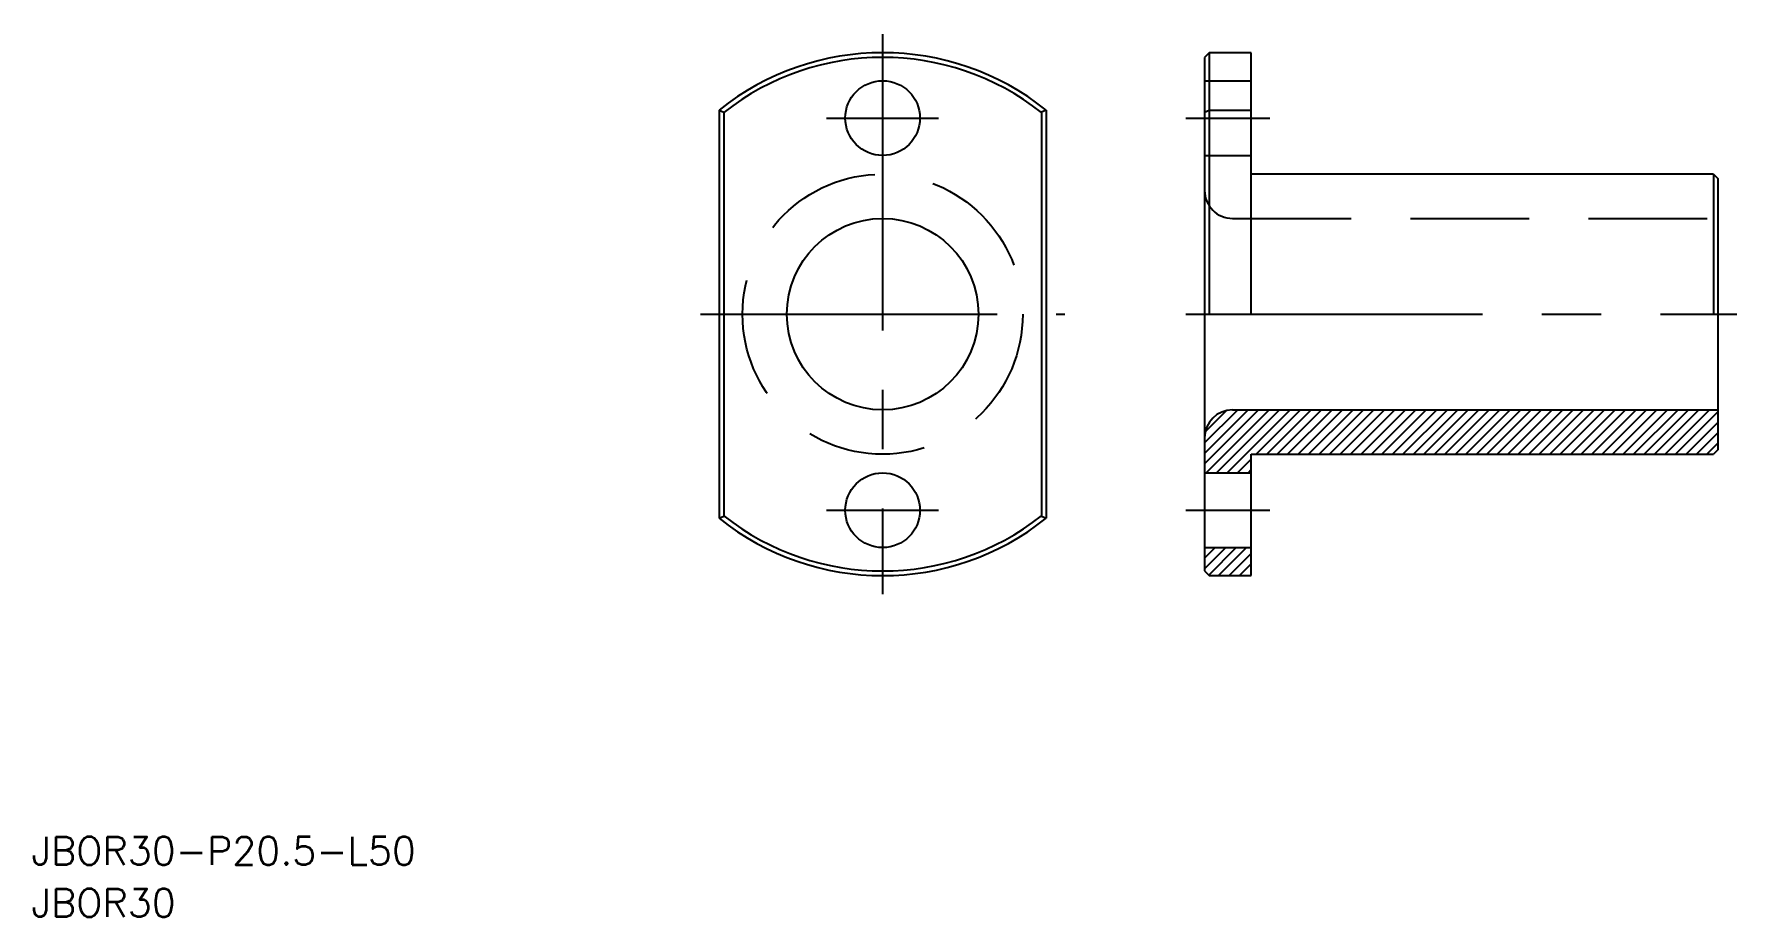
# Model space of a CAD drawing. Extents: x -91 to 91, y -65 to 30.
import ezdxf

# ---------------------------------------------------------------- set-up
doc = ezdxf.new("R2010")
doc.units = 0
doc.linetypes.add('CENTER', pattern=[50.8, 31.75, -6.35, 6.35, -6.35])
doc.linetypes.add('DASHED', pattern=[19.05, 12.7, -6.35])
doc.layers.get('0').update_dxf_attribs({"linetype": 'CONTINUOUS'})
doc.layers.add('CENTER', color=1, linetype='CENTER')
doc.styles.get("Standard").update_dxf_attribs({"font": 'txt.shx', "height": 3, "bigfont": 'bigfont.shx'})

msp = doc.modelspace()

# ---------------------------------------------------------------- linework, layer by layer
at = {"color": 7, "linetype": 'CONTINUOUS'}
for p, q in [((34.98, 28), (34.48, 27.5)), ((34.48, 27.5), (34.48, -27.5)), ((34.98, 28), (34.98, 0)), ((39.48, 28), (34.98, 28)), ((39.48, 0), (39.48, 28)), ((-17.5, 21.86), (-17.5, -21.86)), ((-17.5, 21.86), (-17, 21.62)), ((-17, 21.62), (-17, -21.62)), ((17.5, 21.86), (17, 21.62)), ((17, 21.62), (17, -21.62)), ((17.5, 21.86), (17.5, -21.86)), ((34.48, 21.62), (34.98, 21.86)), ((34.98, 21.86), (39.48, 21.86)), ((88.98, 15), (39.48, 15)), ((88.98, 15), (89.48, 14.5)), ((88.98, 15), (88.98, 0)), ((89.48, -14.5), (89.48, 14.5)), ((37.48, -10.25), (89.48, -10.25)), ((89.48, -14.5), (88.98, -15)), ((39.48, -15), (88.98, -15)), ((39.48, -28), (39.48, -15)), ((34.48, -17), (39.48, -17)), ((-17.5, -21.86), (-17, -21.62)), ((17, -21.62), (17.5, -21.86)), ((34.48, -25), (39.48, -25)), ((34.48, -27.5), (34.98, -28)), ((34.98, -28), (39.48, -28))]:
    msp.add_line(p, q, dxfattribs=at)
at = {"color": 3, "linetype": 'DASHED'}
for p, q in [((34.48, 25), (39.48, 25)), ((34.48, 17), (39.48, 17)), ((37.48, 10.25), (89.48, 10.25))]:
    msp.add_line(p, q, dxfattribs=at)
at = {"color": 3, "linetype": 'CONTINUOUS'}
for p, q in [((34.48, -13.79), (38.02, -10.25)), ((34.48, -14.91), (39.14, -10.25)), ((34.48, -16.03), (40.26, -10.25)), ((34.55, -12.59), (36.82, -10.32)), ((34.64, -17), (41.39, -10.25)), ((35.76, -17), (42.51, -10.25)), ((36.88, -17), (43.63, -10.25)), ((40, -15), (44.75, -10.25)), ((41.13, -15), (45.88, -10.25)), ((42.25, -15), (47, -10.25)), ((43.37, -15), (48.12, -10.25)), ((44.49, -15), (49.24, -10.25)), ((45.62, -15), (50.37, -10.25)), ((46.74, -15), (51.49, -10.25)), ((47.86, -15), (52.61, -10.25)), ((48.98, -15), (53.73, -10.25)), ((50.11, -15), (54.86, -10.25)), ((51.23, -15), (55.98, -10.25)), ((52.35, -15), (57.1, -10.25)), ((53.47, -15), (58.22, -10.25)), ((54.6, -15), (59.35, -10.25)), ((55.72, -15), (60.47, -10.25)), ((56.84, -15), (61.59, -10.25)), ((57.96, -15), (62.71, -10.25)), ((59.09, -15), (63.84, -10.25)), ((60.21, -15), (64.96, -10.25)), ((61.33, -15), (66.08, -10.25)), ((62.45, -15), (67.2, -10.25)), ((63.58, -15), (68.33, -10.25)), ((64.7, -15), (69.45, -10.25)), ((65.82, -15), (70.57, -10.25)), ((66.94, -15), (71.69, -10.25)), ((68.07, -15), (72.82, -10.25)), ((69.19, -15), (73.94, -10.25)), ((70.31, -15), (75.06, -10.25)), ((71.43, -15), (76.18, -10.25)), ((72.56, -15), (77.31, -10.25)), ((73.68, -15), (78.43, -10.25)), ((74.8, -15), (79.55, -10.25)), ((75.93, -15), (80.68, -10.25)), ((77.05, -15), (81.8, -10.25)), ((78.17, -15), (82.92, -10.25)), ((79.29, -15), (84.04, -10.25)), ((80.42, -15), (85.17, -10.25)), ((81.54, -15), (86.29, -10.25)), ((82.66, -15), (87.41, -10.25)), ((83.78, -15), (88.53, -10.25)), ((84.91, -15), (89.48, -10.42)), ((86.03, -15), (89.48, -11.55)), ((87.15, -15), (89.48, -12.67)), ((88.27, -15), (89.48, -13.79)), ((38, -17), (39.48, -15.52)), ((39.13, -17), (39.48, -16.65)), ((34.48, -25.01), (34.49, -25)), ((34.48, -26.14), (35.62, -25)), ((34.48, -27.26), (36.74, -25)), ((34.92, -27.94), (37.86, -25)), ((35.98, -28), (38.98, -25)), ((37.11, -28), (39.48, -25.63)), ((38.23, -28), (39.48, -26.75)), ((39.35, -28), (39.48, -27.87))]:
    msp.add_line(p, q, dxfattribs=at)
at = {"color": 7, "linetype": 'CONTINUOUS'}
for centre, radius in [((0, 21), 4), ((0, 0), 10.25), ((0, -21), 4)]:
    msp.add_circle(centre, radius, dxfattribs=at)
at = {"color": 3, "linetype": 'DASHED'}
msp.add_circle((0, 0), 15, dxfattribs=at)
at = {"color": 7, "linetype": 'CONTINUOUS'}
for centre, radius, start, end in [((0, 0), 28, 51.3178, 128.6822), ((0, 0), 27.5, 51.8165, 128.1835), ((37.48, -13.25), 3, 90, 180), ((0, 0), 28, 231.3178, 308.6822), ((0, 0), 27.5, 231.8165, 308.1835)]:
    msp.add_arc(centre, radius, start, end, dxfattribs=at)
at = {"color": 3, "linetype": 'DASHED'}
msp.add_arc((37.48, 13.25), 3, 180, 270, dxfattribs=at)
at = {"layer": 'CENTER', "color": 1, "linetype": 'CENTER'}
for p, q in [((0, 30), (0, -30)), ((-6, 21), (6, 21)), ((32.48, 21), (41.48, 21)), ((-19.5, 0), (19.5, 0)), ((32.48, 0), (91.48, 0)), ((-6, -21), (6, -21)), ((32.48, -21), (41.48, -21))]:
    msp.add_line(p, q, dxfattribs=at)

# ---------------------------------------------------------------- texts
at = {"color": 7, "linetype": 'CONTINUOUS'}
for s, p in [('JBOR30-P20.5-L50', (-91.12, -58.96)), ('JBOR30', (-91.12, -64.56))]:
    msp.add_text(s, height=3, dxfattribs=at).set_placement(p)

doc.saveas('drawing.dxf')
